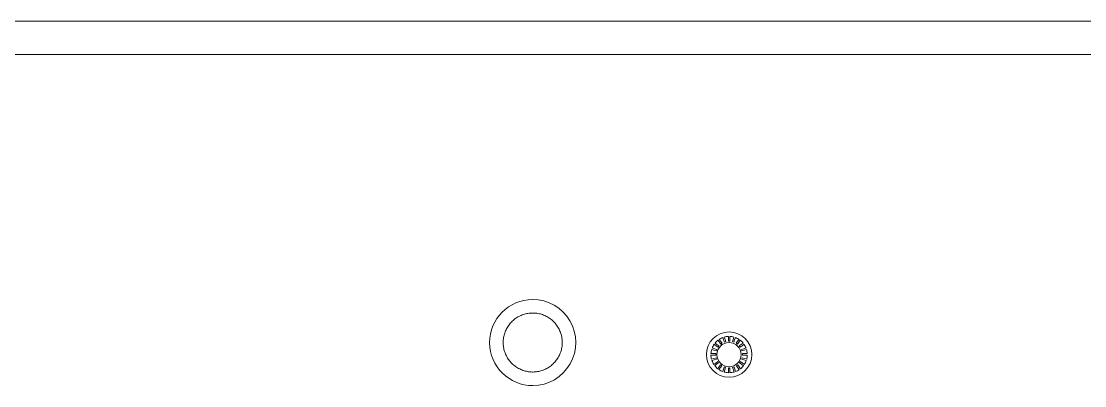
# Model space of a CAD drawing. Header units: inches. Extents: x -3598 to -1628, y -3458 to -206.
# Drawn here: x -2808.4 to -2457.3, y -2732 to -2611.6 of the extents above; entities that cross this region are included whole.
import ezdxf

# ---------------------------------------------------------------- set-up
doc = ezdxf.new("R2010")
doc.units = ezdxf.units.IN
doc.header["$MEASUREMENT"] = 0
for name, color, linetype, lineweight in [('A-WALL', 113, 'Continuous', 13), ('M-EQPM', 50, 'Continuous', 13), ('P-SANR-FIXT', 6, 'Continuous', 13)]:
    doc.layers.add(name, color=color, linetype=linetype, lineweight=lineweight)

# ---------------------------------------------------------------- blocks, each defined once
blk = doc.blocks.new('Fan_Rooftop_Downblast_BSALS - Standard-1628754-MEZZANINE - CAD')
at = {"layer": 'M-EQPM', "color": 81, "lineweight": 9, "flags": 128}
for points in [[(9.75, 0), (9.74, 0.39), (9.72, 0.78), (9.68, 1.17), (9.63, 1.55), (9.56, 1.94), (9.47, 2.32), (9.37, 2.69), (9.26, 3.07), (9.12, 3.43), (8.98, 3.8), (8.82, 4.15), (8.65, 4.5), (8.46, 4.84), (8.26, 5.18), (8.05, 5.51), (7.82, 5.82), (7.58, 6.13), (7.33, 6.43), (7.07, 6.72), (6.79, 6.99), (6.51, 7.26), (6.21, 7.51), (5.91, 7.76), (5.59, 7.99), (5.27, 8.2), (4.94, 8.41), (4.6, 8.6), (4.25, 8.78), (3.89, 8.94), (3.53, 9.09), (3.17, 9.22), (2.8, 9.34), (2.42, 9.44), (2.04, 9.53), (1.66, 9.61), (1.27, 9.67), (0.88, 9.71), (0.5, 9.74), (0.11, 9.75), (-0.28, 9.75), (-0.67, 9.73), (-1.06, 9.69), (-1.45, 9.64), (-1.83, 9.58), (-2.22, 9.5), (-2.59, 9.4), (-2.97, 9.29), (-3.34, 9.16), (-3.7, 9.02), (-4.06, 8.87), (-4.41, 8.7), (-4.75, 8.51), (-5.09, 8.32), (-5.42, 8.11), (-5.74, 7.88), (-6.05, 7.65), (-6.35, 7.4), (-6.64, 7.14), (-6.92, 6.87), (-7.19, 6.59), (-7.45, 6.29), (-7.69, 5.99), (-7.93, 5.68), (-8.15, 5.36), (-8.35, 5.03), (-8.55, 4.69), (-8.73, 4.34), (-8.9, 3.99), (-9.05, 3.63), (-9.19, 3.27), (-9.31, 2.9), (-9.42, 2.52), (-9.51, 2.14), (-9.59, 1.76), (-9.65, 1.38), (-9.7, 0.99), (-9.73, 0.6), (-9.75, 0.21), (-9.75, 0)], [(-9.75, 0), (-9.74, -0.39), (-9.72, -0.78), (-9.68, -1.17), (-9.63, -1.55), (-9.56, -1.94), (-9.47, -2.32), (-9.37, -2.69), (-9.26, -3.07), (-9.12, -3.43), (-8.98, -3.8), (-8.82, -4.15), (-8.65, -4.5), (-8.46, -4.84), (-8.26, -5.18), (-8.05, -5.51), (-7.82, -5.82), (-7.58, -6.13), (-7.33, -6.43), (-7.07, -6.72), (-6.79, -6.99), (-6.51, -7.26), (-6.21, -7.51), (-5.91, -7.76), (-5.59, -7.99), (-5.27, -8.2), (-4.94, -8.41), (-4.6, -8.6), (-4.25, -8.78), (-3.89, -8.94), (-3.53, -9.09), (-3.17, -9.22), (-2.8, -9.34), (-2.42, -9.44), (-2.04, -9.53), (-1.66, -9.61), (-1.27, -9.67), (-0.88, -9.71), (-0.5, -9.74), (-0.11, -9.75), (0.28, -9.75), (0.67, -9.73), (1.06, -9.69), (1.45, -9.64), (1.83, -9.58), (2.22, -9.5), (2.59, -9.4), (2.97, -9.29), (3.34, -9.16), (3.7, -9.02), (4.06, -8.87), (4.41, -8.7), (4.75, -8.51), (5.09, -8.32), (5.42, -8.11), (5.74, -7.88), (6.05, -7.65), (6.35, -7.4), (6.64, -7.14), (6.92, -6.87), (7.19, -6.59), (7.45, -6.29), (7.69, -5.99), (7.93, -5.68), (8.15, -5.36), (8.35, -5.03), (8.55, -4.69), (8.73, -4.34), (8.9, -3.99), (9.05, -3.63), (9.19, -3.27), (9.31, -2.9), (9.42, -2.52), (9.51, -2.14), (9.59, -1.76), (9.65, -1.38), (9.7, -0.99), (9.73, -0.6), (9.75, -0.21), (9.75, 0)]]:
    blk.add_lwpolyline(points, dxfattribs=at)
at = {"layer": 'M-EQPM', "color": 81, "lineweight": 9}
for start, end in [(360, 180), (180, 360)]:
    blk.add_arc((0, 0), 14.22, start, end, dxfattribs=at)
blk = doc.blocks.new('15830016-MECH_BSALS_CENTRAL_v2018_rvt-1-MEZZANINE - CAD')
at = {"color": 5, "lineweight": 9, "rotation": 270.2457386389561}
blk.add_blockref('Fan_Rooftop_Downblast_BSALS - Standard-1628754-MEZZANINE - CAD', (-2639.53, -2717.77), dxfattribs=at)
blk = doc.blocks.new('Roof_Drain-BSALS - 4_RD--928919-MEZZANINE - CAD')
at = {"layer": 'P-SANR-FIXT', "color": 254, "lineweight": 9, "flags": 128}
for points in [[(-4.76, 3.66), (-4.12, 3.19), (-3.48, 2.73)], [(-2.85, 3.39), (-3.31, 4.02), (-3.78, 4.66)], [(-3.37, 4.96), (-2.91, 4.32), (-2.45, 3.69)], [(-1.63, 4.11), (-1.88, 4.86), (-2.12, 5.61)], [(-1.65, 5.77), (-1.4, 5.02), (-1.16, 4.27)], [(-0.25, 4.42), (-0.25, 5.21), (-0.25, 5.99)], [(0.25, 5.99), (0.25, 5.21), (0.25, 4.42)], [(1.16, 4.27), (1.4, 5.02), (1.65, 5.77)], [(2.12, 5.61), (1.88, 4.86), (1.63, 4.11)], [(2.45, 3.69), (2.91, 4.32), (3.37, 4.96)], [(3.78, 4.66), (3.31, 4.02), (2.85, 3.39)], [(3.48, 2.73), (4.12, 3.19), (4.76, 3.66)], [(-6, 0.14), (-5.21, 0.14), (-4.42, 0.14)], [(-4.3, 1.03), (-5.06, 1.27), (-5.81, 1.51)], [(-5.66, 1.99), (-4.91, 1.75), (-4.16, 1.51)], [(-3.77, 2.32), (-4.41, 2.78), (-5.05, 3.25)], [(5.05, 3.25), (4.41, 2.78), (3.77, 2.32)], [(4.16, 1.51), (4.91, 1.75), (5.66, 1.99)], [(5.81, 1.51), (5.06, 1.27), (4.3, 1.03)], [(4.42, 0.14), (5.21, 0.14), (6, 0.14)], [(-4.41, -0.36), (-5.2, -0.36), (-5.99, -0.36)], [(-5.75, -1.71), (-5, -1.47), (-4.25, -1.23)], [(-4.09, -1.7), (-4.84, -1.94), (-5.59, -2.19)], [(-4.95, -3.39), (-4.31, -2.93), (-3.67, -2.47)], [(-3.37, -2.87), (-4.01, -3.33), (-4.65, -3.79)], [(-3.68, -4.74), (-3.21, -4.11), (-2.75, -3.47)], [(2.75, -3.47), (3.21, -4.11), (3.68, -4.74)], [(4.65, -3.79), (4.01, -3.33), (3.37, -2.87)], [(3.67, -2.47), (4.31, -2.93), (4.95, -3.39)], [(5.59, -2.19), (4.84, -1.94), (4.09, -1.7)], [(4.25, -1.23), (5, -1.47), (5.75, -1.71)], [(5.99, -0.36), (5.2, -0.36), (4.41, -0.36)], [(-2.34, -3.76), (-2.8, -4.39), (-3.27, -5.03)], [(-2.06, -5.64), (-1.82, -4.89), (-1.57, -4.14)], [(-1.09, -4.29), (-1.34, -5.04), (-1.58, -5.79)], [(-0.25, -5.99), (-0.25, -5.21), (-0.25, -4.42)], [(0.25, -4.42), (0.25, -5.21), (0.25, -5.99)], [(1.58, -5.79), (1.34, -5.04), (1.09, -4.29)], [(1.57, -4.14), (1.82, -4.89), (2.06, -5.64)], [(3.27, -5.03), (2.8, -4.39), (2.34, -3.76)]]:
    blk.add_lwpolyline(points, dxfattribs=at)
at = {"layer": 'P-SANR-FIXT', "color": 254, "lineweight": 9}
for radius, start, end in [(7.5, 0, 180), (6, 129.0013, 142.4557), (4, 0, 180), (6, 110.7104, 124.225), (4.43, 123.5933, 130.0705), (6, 92.388, 105.9343), (4.43, 105.199, 111.6757), (4.43, 86.7618, 93.2382), (6, 74.0657, 87.612), (4.43, 68.3243, 74.801), (6, 55.775, 69.2896), (4.43, 49.9295, 56.4067), (6, 37.5443, 50.9987), (7.5, 180, 360), (6, 165.3805, 178.6548), (6, 147.2323, 160.6038), (4.43, 178.1762, 180), (4.43, 180, 184.6546), (4.43, 160.107, 166.5852), (4, 180, 360), (4.43, 141.9062, 148.3839), (4.43, 31.6161, 38.0938), (4.43, 13.4148, 19.893), (4.43, 355.3454, 0), (4.43, 0, 1.8238), (6, 19.3962, 32.7677), (6, 1.3452, 14.6195), (6, 183.4316, 196.6038), (6, 201.3805, 214.4557), (4.43, 196.107, 202.5852), (4.43, 213.9062, 220.3839), (4.43, 231.5933, 238.0705), (4.43, 301.9295, 308.4067), (4.43, 319.6161, 326.0938), (4.43, 337.4148, 343.893), (6, 325.5443, 338.6195), (6, 343.3962, 356.5684), (6, 219.2323, 232.225), (6, 237.0013, 249.9343), (6, 254.7104, 267.612), (4.43, 249.199, 255.6757), (4.43, 266.7618, 273.2382), (6, 272.388, 285.2896), (4.43, 284.3243, 290.801), (6, 290.0657, 302.9987), (6, 307.775, 320.7677)]:
    blk.add_arc((0, 0), radius, start, end, dxfattribs=at)
blk = doc.blocks.new('15830016-PLUMB_ENCOTECH_CENTRAL_v2018_rvt-1-MEZZANINE - CAD')
at = {"color": 254, "lineweight": 9, "rotation": 180}
blk.add_blockref('Roof_Drain-BSALS - 4_RD--928919-MEZZANINE - CAD', (-2574.69, -2721.76), dxfattribs=at)
blk = doc.blocks.new('mez8 - mez1-485812-MEZZANINE - CAD')
at = {"layer": 'A-WALL', "lineweight": 20}
blk.add_line((-2852.4, -2611.64), (-1634.4, -2611.64), dxfattribs=at)

msp = doc.modelspace()

# ---------------------------------------------------------------- linework, layer by layer
at = {"layer": 'A-WALL', "lineweight": 20}
msp.add_line((-1769.9, -2622.64), (-2852.4, -2622.64), dxfattribs=at)

# ---------------------------------------------------------------- block references
at = {"lineweight": 5}
for name in ['15830016-MECH_BSALS_CENTRAL_v2018_rvt-1-MEZZANINE - CAD', '15830016-PLUMB_ENCOTECH_CENTRAL_v2018_rvt-1-MEZZANINE - CAD']:
    msp.add_blockref(name, (0, 0), dxfattribs=at)
at = {"layer": 'A-WALL', "lineweight": 20}
msp.add_blockref('mez8 - mez1-485812-MEZZANINE - CAD', (0, 0), dxfattribs=at)

doc.saveas('drawing.dxf')
